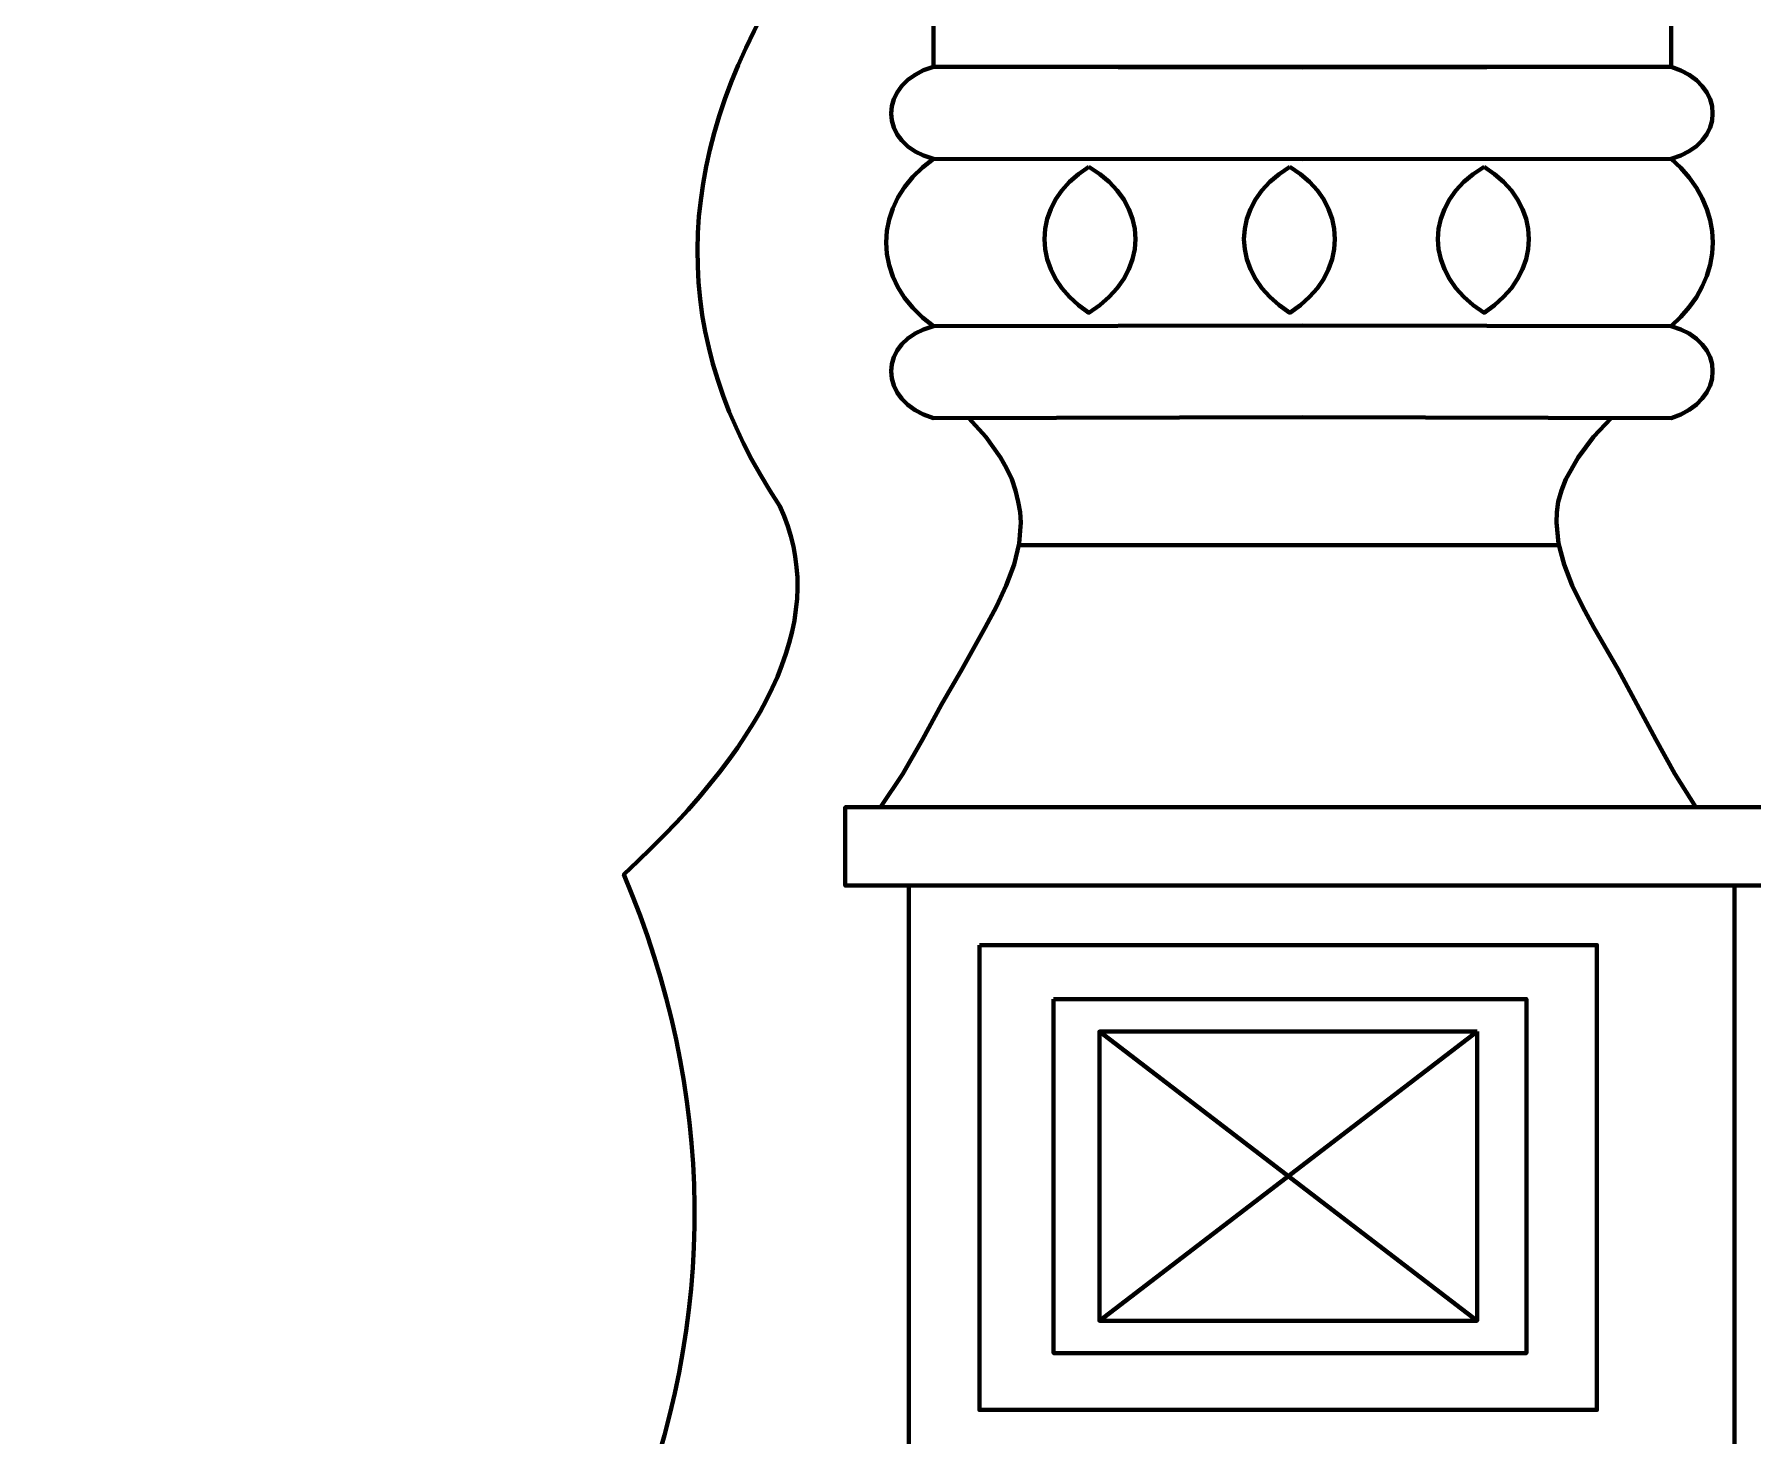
# Model space of a CAD drawing. Header units: millimetres. Extents: x -607 to 1451, y -798 to 283.
# Drawn here: x 317.23 to 332.93, y -699.78 to -686.98 of the extents above; entities that cross this region are included whole.
import ezdxf

# ---------------------------------------------------------------- set-up
doc = ezdxf.new("R2010")
doc.units = ezdxf.units.MM
doc.header["$MEASUREMENT"] = 0
doc.layers.add('layer 1', color=7, linetype='Continuous')

msp = doc.modelspace()

# ---------------------------------------------------------------- linework, layer by layer
at = {"layer": 'layer 1', "color": 242, "lineweight": 100}
msp.add_open_spline([(351.9345, -627.5165), (351.0278, -627.6915), (349.8621, -628.409), (348.4373, -629.6686), (348.4373, -629.6686), (345.4718, -629.7111), (343.0507, -630.7872), (341.1746, -632.8965), (341.1746, -632.8965), (339.9794, -631.6137), (337.2535, -632.2414), (332.9971, -634.7795), (332.9971, -634.7795), (330.6201, -634.0571), (328.2528, -635.1692), (325.8957, -638.115), (325.8957, -638.115), (324.6505, -637.3997), (323.3233, -637.1129), (321.9146, -637.2542), (321.9146, -637.2542), (320.578, -637.0313), (319.2867, -637.6591), (318.041, -639.1372), (318.041, -639.1372), (317.2286, -640.652), (317.6589, -642.0331), (319.3322, -643.2797), (319.3322, -643.2797), (321.52, -647.978), (322.614, -650.3273), (322.614, -650.3273), (322.614, -650.3273), (323.4749, -650.2913), (323.9051, -650.2735), (323.9051, -650.2735), (323.9051, -650.2735), (323.9412, -652.1743), (323.9589, -653.1248), (323.9589, -653.1248), (323.9589, -653.1248), (322.3451, -653.1247), (321.538, -653.1248), (321.538, -653.1248), (321.538, -653.1248), (323.6933, -656.3203), (324.5181, -658.4634), (324.0126, -659.5537), (324.0126, -659.5537), (324.0487, -677.5044), (324.0664, -686.4797), (324.0664, -686.4797), (324.0664, -686.4797), (323.0353, -688.1702), (323.0261, -689.7752), (324.0395, -691.2946), (324.0395, -691.2946), (324.4835, -692.2493), (324.0081, -693.3702), (322.6138, -694.6571), (322.6138, -694.6571), (323.4567, -696.6613), (323.4747, -698.6877), (322.6676, -700.7363), (322.6676, -700.7363), (323.1217, -705.5435), (325.184, -708.8075), (328.8546, -710.5277), (328.8546, -710.5277), (331.5938, -709.5959), (333.4408, -707.0317), (334.3957, -702.8345), (334.3957, -702.8345), (346.2676, -702.7268), (352.2034, -702.6732), (352.2034, -702.6732)], degree=3, knots=[0, 0, 0, 0, 0.05, 0.05, 0.05, 0.05, 0.1, 0.1, 0.1, 0.1, 0.15, 0.15, 0.15, 0.15, 0.2, 0.2, 0.2, 0.2, 0.25, 0.25, 0.25, 0.25, 0.3, 0.3, 0.3, 0.3, 0.35, 0.35, 0.35, 0.35, 0.4, 0.4, 0.4, 0.4, 0.45, 0.45, 0.45, 0.45, 0.5, 0.5, 0.5, 0.5, 0.55, 0.55, 0.55, 0.55, 0.6, 0.6, 0.6, 0.6, 0.65, 0.65, 0.65, 0.65, 0.7, 0.7, 0.7, 0.7, 0.75, 0.75, 0.75, 0.75, 0.8, 0.8, 0.8, 0.8, 0.85, 0.85, 0.85, 0.85, 0.9, 0.9, 0.9, 0.9, 1, 1, 1, 1], dxfattribs=at)
at = {"layer": 'layer 1', "lineweight": 100}
for points, knots in [([(325.4431, -687.281), (325.4431, -687.281), (332.1811, -687.281), (332.1811, -687.281), (332.1811, -687.281), (332.1811, -687.281), (332.1811, -661.7384), (332.1811, -661.7384), (332.1811, -661.7384), (332.1811, -661.7384), (325.443, -661.7384), (325.443, -661.7384), (325.443, -661.7384), (325.443, -661.7384), (325.443, -687.281), (325.443, -687.281)], [0, 0, 0, 0, 0.2, 0.2, 0.2, 0.2, 0.4, 0.4, 0.4, 0.4, 0.6, 0.6, 0.6, 0.6, 1, 1, 1, 1]), ([(332.1811, -687.281), (332.1811, -687.281), (328.8139, -687.2882), (328.8139, -687.2882), (328.8139, -687.2882), (328.8139, -687.2882), (325.443, -687.281), (325.443, -687.281), (325.443, -687.281), (325.443, -687.281), (325.3526, -687.3131), (325.3526, -687.3131), (325.3526, -687.3131), (325.3526, -687.3131), (325.2742, -687.3536), (325.2742, -687.3536), (325.2742, -687.3536), (325.2742, -687.3536), (325.2079, -687.4015), (325.2079, -687.4015), (325.2079, -687.4015), (325.2079, -687.4015), (325.1537, -687.4555), (325.1537, -687.4555), (325.1537, -687.4555), (325.1537, -687.4555), (325.1115, -687.5143), (325.1115, -687.5143), (325.1115, -687.5143), (325.1115, -687.5143), (325.0813, -687.5767), (325.0813, -687.5767), (325.0813, -687.5767), (325.0813, -687.5767), (325.0632, -687.6413), (325.0632, -687.6413), (325.0632, -687.6413), (325.0632, -687.6413), (325.0572, -687.7071), (325.0572, -687.7071), (325.0572, -687.7071), (325.0572, -687.7071), (325.0632, -687.7726), (325.0632, -687.7726), (325.0632, -687.7726), (325.0632, -687.7726), (325.0813, -687.8366), (325.0813, -687.8366), (325.0813, -687.8366), (325.0813, -687.8366), (325.1115, -687.8981), (325.1115, -687.8981), (325.1115, -687.8981), (325.1115, -687.8981), (325.1537, -687.9554), (325.1537, -687.9554), (325.1537, -687.9554), (325.1537, -687.9554), (325.2079, -688.0075), (325.2079, -688.0075), (325.2079, -688.0075), (325.2079, -688.0075), (325.2742, -688.0532), (325.2742, -688.0532), (325.2742, -688.0532), (325.2742, -688.0532), (325.3526, -688.0912), (325.3526, -688.0912), (325.3526, -688.0912), (325.3526, -688.0912), (325.443, -688.12), (325.443, -688.12), (325.443, -688.12), (325.443, -688.12), (328.8139, -688.126), (328.8139, -688.126), (328.8139, -688.126), (328.8139, -688.126), (332.1811, -688.12), (332.1811, -688.12), (332.1811, -688.12), (332.1811, -688.12), (332.27, -688.0901), (332.27, -688.0901), (332.27, -688.0901), (332.27, -688.0901), (332.3472, -688.0515), (332.3472, -688.0515), (332.3472, -688.0515), (332.3472, -688.0515), (332.4124, -688.0055), (332.4124, -688.0055), (332.4124, -688.0055), (332.4124, -688.0055), (332.4658, -687.9533), (332.4658, -687.9533), (332.4658, -687.9533), (332.4658, -687.9533), (332.5073, -687.8962), (332.5073, -687.8962), (332.5073, -687.8962), (332.5073, -687.8962), (332.537, -687.8354), (332.537, -687.8354), (332.537, -687.8354), (332.537, -687.8354), (332.5548, -687.772), (332.5548, -687.772), (332.5548, -687.772), (332.5548, -687.772), (332.5607, -687.7071), (332.5607, -687.7071), (332.5607, -687.7071), (332.5607, -687.7071), (332.5548, -687.642), (332.5548, -687.642), (332.5548, -687.642), (332.5548, -687.642), (332.537, -687.578), (332.537, -687.578), (332.537, -687.578), (332.537, -687.578), (332.5073, -687.5161), (332.5073, -687.5161), (332.5073, -687.5161), (332.5073, -687.5161), (332.4658, -687.4576), (332.4658, -687.4576), (332.4658, -687.4576), (332.4658, -687.4576), (332.4124, -687.4036), (332.4124, -687.4036), (332.4124, -687.4036), (332.4124, -687.4036), (332.3472, -687.3553), (332.3472, -687.3553), (332.3472, -687.3553), (332.3472, -687.3553), (332.27, -687.3142), (332.27, -687.3142), (332.27, -687.3142), (332.27, -687.3142), (332.1811, -687.281), (332.1811, -687.281)], [0, 0, 0, 0, 0.027027, 0.027027, 0.027027, 0.027027, 0.0540541, 0.0540541, 0.0540541, 0.0540541, 0.0810811, 0.0810811, 0.0810811, 0.0810811, 0.1081081, 0.1081081, 0.1081081, 0.1081081, 0.1351351, 0.1351351, 0.1351351, 0.1351351, 0.1621622, 0.1621622, 0.1621622, 0.1621622, 0.1891892, 0.1891892, 0.1891892, 0.1891892, 0.2162162, 0.2162162, 0.2162162, 0.2162162, 0.2432432, 0.2432432, 0.2432432, 0.2432432, 0.2702703, 0.2702703, 0.2702703, 0.2702703, 0.2972973, 0.2972973, 0.2972973, 0.2972973, 0.3243243, 0.3243243, 0.3243243, 0.3243243, 0.3513514, 0.3513514, 0.3513514, 0.3513514, 0.3783784, 0.3783784, 0.3783784, 0.3783784, 0.4054054, 0.4054054, 0.4054054, 0.4054054, 0.4324324, 0.4324324, 0.4324324, 0.4324324, 0.4594595, 0.4594595, 0.4594595, 0.4594595, 0.4864865, 0.4864865, 0.4864865, 0.4864865, 0.5135135, 0.5135135, 0.5135135, 0.5135135, 0.5405405, 0.5405405, 0.5405405, 0.5405405, 0.5675676, 0.5675676, 0.5675676, 0.5675676, 0.5945946, 0.5945946, 0.5945946, 0.5945946, 0.6216216, 0.6216216, 0.6216216, 0.6216216, 0.6486486, 0.6486486, 0.6486486, 0.6486486, 0.6756757, 0.6756757, 0.6756757, 0.6756757, 0.7027027, 0.7027027, 0.7027027, 0.7027027, 0.7297297, 0.7297297, 0.7297297, 0.7297297, 0.7567568, 0.7567568, 0.7567568, 0.7567568, 0.7837838, 0.7837838, 0.7837838, 0.7837838, 0.8108108, 0.8108108, 0.8108108, 0.8108108, 0.8378378, 0.8378378, 0.8378378, 0.8378378, 0.8648649, 0.8648649, 0.8648649, 0.8648649, 0.8918919, 0.8918919, 0.8918919, 0.8918919, 0.9189189, 0.9189189, 0.9189189, 0.9189189, 0.9459459, 0.9459459, 0.9459459, 0.9459459, 1, 1, 1, 1]), ([(325.4431, -688.12), (325.4431, -688.12), (325.3414, -688.2006), (325.3414, -688.2006), (325.3414, -688.2006), (325.3414, -688.2006), (325.2532, -688.2871), (325.2532, -688.2871), (325.2532, -688.2871), (325.2532, -688.2871), (325.1787, -688.3788), (325.1787, -688.3788), (325.1787, -688.3788), (325.1787, -688.3788), (325.1176, -688.4748), (325.1176, -688.4748), (325.1176, -688.4748), (325.1176, -688.4748), (325.0702, -688.5741), (325.0702, -688.5741), (325.0702, -688.5741), (325.0702, -688.5741), (325.0363, -688.6761), (325.0363, -688.6761), (325.0363, -688.6761), (325.0363, -688.6761), (325.016, -688.7798), (325.016, -688.7798), (325.016, -688.7798), (325.016, -688.7798), (325.0091, -688.8843), (325.0091, -688.8843), (325.0091, -688.8843), (325.0091, -688.8843), (325.016, -688.9889), (325.016, -688.9889), (325.016, -688.9889), (325.016, -688.9889), (325.0363, -689.0927), (325.0363, -689.0927), (325.0363, -689.0927), (325.0363, -689.0927), (325.0702, -689.1947), (325.0702, -689.1947), (325.0702, -689.1947), (325.0702, -689.1947), (325.1176, -689.2943), (325.1176, -689.2943), (325.1176, -689.2943), (325.1176, -689.2943), (325.1787, -689.3905), (325.1787, -689.3905), (325.1787, -689.3905), (325.1787, -689.3905), (325.2532, -689.4824), (325.2532, -689.4824), (325.2532, -689.4824), (325.2532, -689.4824), (325.3414, -689.5693), (325.3414, -689.5693), (325.3414, -689.5693), (325.3414, -689.5693), (325.443, -689.6502), (325.443, -689.6502)], [0, 0, 0, 0, 0.0588235, 0.0588235, 0.0588235, 0.0588235, 0.1176471, 0.1176471, 0.1176471, 0.1176471, 0.1764706, 0.1764706, 0.1764706, 0.1764706, 0.2352941, 0.2352941, 0.2352941, 0.2352941, 0.2941176, 0.2941176, 0.2941176, 0.2941176, 0.3529412, 0.3529412, 0.3529412, 0.3529412, 0.4117647, 0.4117647, 0.4117647, 0.4117647, 0.4705882, 0.4705882, 0.4705882, 0.4705882, 0.5294118, 0.5294118, 0.5294118, 0.5294118, 0.5882353, 0.5882353, 0.5882353, 0.5882353, 0.6470588, 0.6470588, 0.6470588, 0.6470588, 0.7058824, 0.7058824, 0.7058824, 0.7058824, 0.7647059, 0.7647059, 0.7647059, 0.7647059, 0.8235294, 0.8235294, 0.8235294, 0.8235294, 0.8823529, 0.8823529, 0.8823529, 0.8823529, 1, 1, 1, 1]), ([(332.1811, -688.12), (332.1811, -688.12), (332.2702, -688.2044), (332.2702, -688.2044), (332.2702, -688.2044), (332.2702, -688.2044), (332.3474, -688.2932), (332.3474, -688.2932), (332.3474, -688.2932), (332.3474, -688.2932), (332.4128, -688.3858), (332.4128, -688.3858), (332.4128, -688.3858), (332.4128, -688.3858), (332.4663, -688.4816), (332.4663, -688.4816), (332.4663, -688.4816), (332.4663, -688.4816), (332.5078, -688.58), (332.5078, -688.58), (332.5078, -688.58), (332.5078, -688.58), (332.5376, -688.6804), (332.5376, -688.6804), (332.5376, -688.6804), (332.5376, -688.6804), (332.5553, -688.782), (332.5553, -688.782), (332.5553, -688.782), (332.5553, -688.782), (332.5613, -688.8843), (332.5613, -688.8843), (332.5613, -688.8843), (332.5613, -688.8843), (332.5553, -688.9867), (332.5553, -688.9867), (332.5553, -688.9867), (332.5553, -688.9867), (332.5376, -689.0884), (332.5376, -689.0884), (332.5376, -689.0884), (332.5376, -689.0884), (332.5078, -689.1888), (332.5078, -689.1888), (332.5078, -689.1888), (332.5078, -689.1888), (332.4663, -689.2875), (332.4663, -689.2875), (332.4663, -689.2875), (332.4663, -689.2875), (332.4128, -689.3835), (332.4128, -689.3835), (332.4128, -689.3835), (332.4128, -689.3835), (332.3474, -689.4764), (332.3474, -689.4764), (332.3474, -689.4764), (332.3474, -689.4764), (332.2702, -689.5656), (332.2702, -689.5656), (332.2702, -689.5656), (332.2702, -689.5656), (332.1811, -689.6502), (332.1811, -689.6502)], [0, 0, 0, 0, 0.0588235, 0.0588235, 0.0588235, 0.0588235, 0.1176471, 0.1176471, 0.1176471, 0.1176471, 0.1764706, 0.1764706, 0.1764706, 0.1764706, 0.2352941, 0.2352941, 0.2352941, 0.2352941, 0.2941176, 0.2941176, 0.2941176, 0.2941176, 0.3529412, 0.3529412, 0.3529412, 0.3529412, 0.4117647, 0.4117647, 0.4117647, 0.4117647, 0.4705882, 0.4705882, 0.4705882, 0.4705882, 0.5294118, 0.5294118, 0.5294118, 0.5294118, 0.5882353, 0.5882353, 0.5882353, 0.5882353, 0.6470588, 0.6470588, 0.6470588, 0.6470588, 0.7058824, 0.7058824, 0.7058824, 0.7058824, 0.7647059, 0.7647059, 0.7647059, 0.7647059, 0.8235294, 0.8235294, 0.8235294, 0.8235294, 0.8823529, 0.8823529, 0.8823529, 0.8823529, 1, 1, 1, 1]), ([(326.8616, -688.1942), (326.8616, -688.1942), (326.7668, -688.2603), (326.7668, -688.2603), (326.7668, -688.2603), (326.7668, -688.2603), (326.6846, -688.3329), (326.6846, -688.3329), (326.6846, -688.3329), (326.6846, -688.3329), (326.6151, -688.411), (326.6151, -688.411), (326.6151, -688.411), (326.6151, -688.411), (326.5581, -688.4938), (326.5581, -688.4938), (326.5581, -688.4938), (326.5581, -688.4938), (326.5139, -688.5804), (326.5139, -688.5804), (326.5139, -688.5804), (326.5139, -688.5804), (326.4823, -688.67), (326.4823, -688.67), (326.4823, -688.67), (326.4823, -688.67), (326.4634, -688.7615), (326.4634, -688.7615), (326.4634, -688.7615), (326.4634, -688.7615), (326.457, -688.8541), (326.457, -688.8541), (326.457, -688.8541), (326.457, -688.8541), (326.4634, -688.9468), (326.4634, -688.9468), (326.4634, -688.9468), (326.4634, -688.9468), (326.4823, -689.0389), (326.4823, -689.0389), (326.4823, -689.0389), (326.4823, -689.0389), (326.5139, -689.1294), (326.5139, -689.1294), (326.5139, -689.1294), (326.5139, -689.1294), (326.5581, -689.2174), (326.5581, -689.2174), (326.5581, -689.2174), (326.5581, -689.2174), (326.6151, -689.3021), (326.6151, -689.3021), (326.6151, -689.3021), (326.6151, -689.3021), (326.6846, -689.3824), (326.6846, -689.3824), (326.6846, -689.3824), (326.6846, -689.3824), (326.7668, -689.4576), (326.7668, -689.4576), (326.7668, -689.4576), (326.7668, -689.4576), (326.8616, -689.5268), (326.8616, -689.5268), (326.8616, -689.5268), (326.8616, -689.5268), (326.9614, -689.4576), (326.9614, -689.4576), (326.9614, -689.4576), (326.9614, -689.4576), (327.048, -689.3824), (327.048, -689.3824), (327.048, -689.3824), (327.048, -689.3824), (327.1212, -689.3021), (327.1212, -689.3021), (327.1212, -689.3021), (327.1212, -689.3021), (327.1811, -689.2174), (327.1811, -689.2174), (327.1811, -689.2174), (327.1811, -689.2174), (327.2276, -689.1294), (327.2276, -689.1294), (327.2276, -689.1294), (327.2276, -689.1294), (327.261, -689.0389), (327.261, -689.0389), (327.261, -689.0389), (327.261, -689.0389), (327.281, -688.9468), (327.281, -688.9468), (327.281, -688.9468), (327.281, -688.9468), (327.2876, -688.8541), (327.2876, -688.8541), (327.2876, -688.8541), (327.2876, -688.8541), (327.281, -688.7615), (327.281, -688.7615), (327.281, -688.7615), (327.281, -688.7615), (327.261, -688.67), (327.261, -688.67), (327.261, -688.67), (327.261, -688.67), (327.2276, -688.5804), (327.2276, -688.5804), (327.2276, -688.5804), (327.2276, -688.5804), (327.1811, -688.4938), (327.1811, -688.4938), (327.1811, -688.4938), (327.1811, -688.4938), (327.1212, -688.411), (327.1212, -688.411), (327.1212, -688.411), (327.1212, -688.411), (327.048, -688.3329), (327.048, -688.3329), (327.048, -688.3329), (327.048, -688.3329), (326.9614, -688.2603), (326.9614, -688.2603), (326.9614, -688.2603), (326.9614, -688.2603), (326.8616, -688.1942), (326.8616, -688.1942)], [0, 0, 0, 0, 0.030303, 0.030303, 0.030303, 0.030303, 0.0606061, 0.0606061, 0.0606061, 0.0606061, 0.0909091, 0.0909091, 0.0909091, 0.0909091, 0.1212121, 0.1212121, 0.1212121, 0.1212121, 0.1515152, 0.1515152, 0.1515152, 0.1515152, 0.1818182, 0.1818182, 0.1818182, 0.1818182, 0.2121212, 0.2121212, 0.2121212, 0.2121212, 0.2424242, 0.2424242, 0.2424242, 0.2424242, 0.2727273, 0.2727273, 0.2727273, 0.2727273, 0.3030303, 0.3030303, 0.3030303, 0.3030303, 0.3333333, 0.3333333, 0.3333333, 0.3333333, 0.3636364, 0.3636364, 0.3636364, 0.3636364, 0.3939394, 0.3939394, 0.3939394, 0.3939394, 0.4242424, 0.4242424, 0.4242424, 0.4242424, 0.4545455, 0.4545455, 0.4545455, 0.4545455, 0.4848485, 0.4848485, 0.4848485, 0.4848485, 0.5151515, 0.5151515, 0.5151515, 0.5151515, 0.5454545, 0.5454545, 0.5454545, 0.5454545, 0.5757576, 0.5757576, 0.5757576, 0.5757576, 0.6060606, 0.6060606, 0.6060606, 0.6060606, 0.6363636, 0.6363636, 0.6363636, 0.6363636, 0.6666667, 0.6666667, 0.6666667, 0.6666667, 0.6969697, 0.6969697, 0.6969697, 0.6969697, 0.7272727, 0.7272727, 0.7272727, 0.7272727, 0.7575758, 0.7575758, 0.7575758, 0.7575758, 0.7878788, 0.7878788, 0.7878788, 0.7878788, 0.8181818, 0.8181818, 0.8181818, 0.8181818, 0.8484848, 0.8484848, 0.8484848, 0.8484848, 0.8787879, 0.8787879, 0.8787879, 0.8787879, 0.9090909, 0.9090909, 0.9090909, 0.9090909, 0.9393939, 0.9393939, 0.9393939, 0.9393939, 1, 1, 1, 1]), ([(328.6993, -688.1942), (328.6993, -688.1942), (328.6008, -688.2603), (328.6008, -688.2603), (328.6008, -688.2603), (328.6008, -688.2603), (328.5155, -688.3329), (328.5155, -688.3329), (328.5155, -688.3329), (328.5155, -688.3329), (328.4433, -688.411), (328.4433, -688.411), (328.4433, -688.411), (328.4433, -688.411), (328.3842, -688.4938), (328.3842, -688.4938), (328.3842, -688.4938), (328.3842, -688.4938), (328.3383, -688.5804), (328.3383, -688.5804), (328.3383, -688.5804), (328.3383, -688.5804), (328.3054, -688.67), (328.3054, -688.67), (328.3054, -688.67), (328.3054, -688.67), (328.2858, -688.7615), (328.2858, -688.7615), (328.2858, -688.7615), (328.2858, -688.7615), (328.2792, -688.8541), (328.2792, -688.8541), (328.2792, -688.8541), (328.2792, -688.8541), (328.2858, -688.9468), (328.2858, -688.9468), (328.2858, -688.9468), (328.2858, -688.9468), (328.3054, -689.0389), (328.3054, -689.0389), (328.3054, -689.0389), (328.3054, -689.0389), (328.3383, -689.1294), (328.3383, -689.1294), (328.3383, -689.1294), (328.3383, -689.1294), (328.3842, -689.2174), (328.3842, -689.2174), (328.3842, -689.2174), (328.3842, -689.2174), (328.4433, -689.3021), (328.4433, -689.3021), (328.4433, -689.3021), (328.4433, -689.3021), (328.5155, -689.3824), (328.5155, -689.3824), (328.5155, -689.3824), (328.5155, -689.3824), (328.6008, -689.4576), (328.6008, -689.4576), (328.6008, -689.4576), (328.6008, -689.4576), (328.6993, -689.5268), (328.6993, -689.5268), (328.6993, -689.5268), (328.6993, -689.5268), (328.7955, -689.4576), (328.7955, -689.4576), (328.7955, -689.4576), (328.7955, -689.4576), (328.8788, -689.3824), (328.8788, -689.3824), (328.8788, -689.3824), (328.8788, -689.3824), (328.9494, -689.3021), (328.9494, -689.3021), (328.9494, -689.3021), (328.9494, -689.3021), (329.0072, -689.2174), (329.0072, -689.2174), (329.0072, -689.2174), (329.0072, -689.2174), (329.0521, -689.1294), (329.0521, -689.1294), (329.0521, -689.1294), (329.0521, -689.1294), (329.0841, -689.0389), (329.0841, -689.0389), (329.0841, -689.0389), (329.0841, -689.0389), (329.1034, -688.9468), (329.1034, -688.9468), (329.1034, -688.9468), (329.1034, -688.9468), (329.1097, -688.8541), (329.1097, -688.8541), (329.1097, -688.8541), (329.1097, -688.8541), (329.1034, -688.7615), (329.1034, -688.7615), (329.1034, -688.7615), (329.1034, -688.7615), (329.0841, -688.67), (329.0841, -688.67), (329.0841, -688.67), (329.0841, -688.67), (329.0521, -688.5804), (329.0521, -688.5804), (329.0521, -688.5804), (329.0521, -688.5804), (329.0072, -688.4938), (329.0072, -688.4938), (329.0072, -688.4938), (329.0072, -688.4938), (328.9494, -688.411), (328.9494, -688.411), (328.9494, -688.411), (328.9494, -688.411), (328.8788, -688.3329), (328.8788, -688.3329), (328.8788, -688.3329), (328.8788, -688.3329), (328.7955, -688.2603), (328.7955, -688.2603), (328.7955, -688.2603), (328.7955, -688.2603), (328.6993, -688.1942), (328.6993, -688.1942)], [0, 0, 0, 0, 0.030303, 0.030303, 0.030303, 0.030303, 0.0606061, 0.0606061, 0.0606061, 0.0606061, 0.0909091, 0.0909091, 0.0909091, 0.0909091, 0.1212121, 0.1212121, 0.1212121, 0.1212121, 0.1515152, 0.1515152, 0.1515152, 0.1515152, 0.1818182, 0.1818182, 0.1818182, 0.1818182, 0.2121212, 0.2121212, 0.2121212, 0.2121212, 0.2424242, 0.2424242, 0.2424242, 0.2424242, 0.2727273, 0.2727273, 0.2727273, 0.2727273, 0.3030303, 0.3030303, 0.3030303, 0.3030303, 0.3333333, 0.3333333, 0.3333333, 0.3333333, 0.3636364, 0.3636364, 0.3636364, 0.3636364, 0.3939394, 0.3939394, 0.3939394, 0.3939394, 0.4242424, 0.4242424, 0.4242424, 0.4242424, 0.4545455, 0.4545455, 0.4545455, 0.4545455, 0.4848485, 0.4848485, 0.4848485, 0.4848485, 0.5151515, 0.5151515, 0.5151515, 0.5151515, 0.5454545, 0.5454545, 0.5454545, 0.5454545, 0.5757576, 0.5757576, 0.5757576, 0.5757576, 0.6060606, 0.6060606, 0.6060606, 0.6060606, 0.6363636, 0.6363636, 0.6363636, 0.6363636, 0.6666667, 0.6666667, 0.6666667, 0.6666667, 0.6969697, 0.6969697, 0.6969697, 0.6969697, 0.7272727, 0.7272727, 0.7272727, 0.7272727, 0.7575758, 0.7575758, 0.7575758, 0.7575758, 0.7878788, 0.7878788, 0.7878788, 0.7878788, 0.8181818, 0.8181818, 0.8181818, 0.8181818, 0.8484848, 0.8484848, 0.8484848, 0.8484848, 0.8787879, 0.8787879, 0.8787879, 0.8787879, 0.9090909, 0.9090909, 0.9090909, 0.9090909, 0.9393939, 0.9393939, 0.9393939, 0.9393939, 1, 1, 1, 1]), ([(330.4724, -688.1942), (330.4724, -688.1942), (330.3736, -688.2603), (330.3736, -688.2603), (330.3736, -688.2603), (330.3736, -688.2603), (330.288, -688.3329), (330.288, -688.3329), (330.288, -688.3329), (330.288, -688.3329), (330.2155, -688.411), (330.2155, -688.411), (330.2155, -688.411), (330.2155, -688.411), (330.1563, -688.4938), (330.1563, -688.4938), (330.1563, -688.4938), (330.1563, -688.4938), (330.1102, -688.5804), (330.1102, -688.5804), (330.1102, -688.5804), (330.1102, -688.5804), (330.0772, -688.67), (330.0772, -688.67), (330.0772, -688.67), (330.0772, -688.67), (330.0575, -688.7615), (330.0575, -688.7615), (330.0575, -688.7615), (330.0575, -688.7615), (330.0509, -688.8541), (330.0509, -688.8541), (330.0509, -688.8541), (330.0509, -688.8541), (330.0575, -688.9468), (330.0575, -688.9468), (330.0575, -688.9468), (330.0575, -688.9468), (330.0772, -689.0389), (330.0772, -689.0389), (330.0772, -689.0389), (330.0772, -689.0389), (330.1102, -689.1294), (330.1102, -689.1294), (330.1102, -689.1294), (330.1102, -689.1294), (330.1563, -689.2174), (330.1563, -689.2174), (330.1563, -689.2174), (330.1563, -689.2174), (330.2155, -689.3021), (330.2155, -689.3021), (330.2155, -689.3021), (330.2155, -689.3021), (330.288, -689.3824), (330.288, -689.3824), (330.288, -689.3824), (330.288, -689.3824), (330.3736, -689.4576), (330.3736, -689.4576), (330.3736, -689.4576), (330.3736, -689.4576), (330.4724, -689.5268), (330.4724, -689.5268), (330.4724, -689.5268), (330.4724, -689.5268), (330.5683, -689.4576), (330.5683, -689.4576), (330.5683, -689.4576), (330.5683, -689.4576), (330.6514, -689.3824), (330.6514, -689.3824), (330.6514, -689.3824), (330.6514, -689.3824), (330.7217, -689.3021), (330.7217, -689.3021), (330.7217, -689.3021), (330.7217, -689.3021), (330.7792, -689.2174), (330.7792, -689.2174), (330.7792, -689.2174), (330.7792, -689.2174), (330.8239, -689.1294), (330.8239, -689.1294), (330.8239, -689.1294), (330.8239, -689.1294), (330.8559, -689.0389), (330.8559, -689.0389), (330.8559, -689.0389), (330.8559, -689.0389), (330.8751, -688.9468), (330.8751, -688.9468), (330.8751, -688.9468), (330.8751, -688.9468), (330.8815, -688.8541), (330.8815, -688.8541), (330.8815, -688.8541), (330.8815, -688.8541), (330.8751, -688.7615), (330.8751, -688.7615), (330.8751, -688.7615), (330.8751, -688.7615), (330.8559, -688.67), (330.8559, -688.67), (330.8559, -688.67), (330.8559, -688.67), (330.8239, -688.5804), (330.8239, -688.5804), (330.8239, -688.5804), (330.8239, -688.5804), (330.7792, -688.4938), (330.7792, -688.4938), (330.7792, -688.4938), (330.7792, -688.4938), (330.7217, -688.411), (330.7217, -688.411), (330.7217, -688.411), (330.7217, -688.411), (330.6514, -688.3329), (330.6514, -688.3329), (330.6514, -688.3329), (330.6514, -688.3329), (330.5683, -688.2603), (330.5683, -688.2603), (330.5683, -688.2603), (330.5683, -688.2603), (330.4724, -688.1942), (330.4724, -688.1942)], [0, 0, 0, 0, 0.030303, 0.030303, 0.030303, 0.030303, 0.0606061, 0.0606061, 0.0606061, 0.0606061, 0.0909091, 0.0909091, 0.0909091, 0.0909091, 0.1212121, 0.1212121, 0.1212121, 0.1212121, 0.1515152, 0.1515152, 0.1515152, 0.1515152, 0.1818182, 0.1818182, 0.1818182, 0.1818182, 0.2121212, 0.2121212, 0.2121212, 0.2121212, 0.2424242, 0.2424242, 0.2424242, 0.2424242, 0.2727273, 0.2727273, 0.2727273, 0.2727273, 0.3030303, 0.3030303, 0.3030303, 0.3030303, 0.3333333, 0.3333333, 0.3333333, 0.3333333, 0.3636364, 0.3636364, 0.3636364, 0.3636364, 0.3939394, 0.3939394, 0.3939394, 0.3939394, 0.4242424, 0.4242424, 0.4242424, 0.4242424, 0.4545455, 0.4545455, 0.4545455, 0.4545455, 0.4848485, 0.4848485, 0.4848485, 0.4848485, 0.5151515, 0.5151515, 0.5151515, 0.5151515, 0.5454545, 0.5454545, 0.5454545, 0.5454545, 0.5757576, 0.5757576, 0.5757576, 0.5757576, 0.6060606, 0.6060606, 0.6060606, 0.6060606, 0.6363636, 0.6363636, 0.6363636, 0.6363636, 0.6666667, 0.6666667, 0.6666667, 0.6666667, 0.6969697, 0.6969697, 0.6969697, 0.6969697, 0.7272727, 0.7272727, 0.7272727, 0.7272727, 0.7575758, 0.7575758, 0.7575758, 0.7575758, 0.7878788, 0.7878788, 0.7878788, 0.7878788, 0.8181818, 0.8181818, 0.8181818, 0.8181818, 0.8484848, 0.8484848, 0.8484848, 0.8484848, 0.8787879, 0.8787879, 0.8787879, 0.8787879, 0.9090909, 0.9090909, 0.9090909, 0.9090909, 0.9393939, 0.9393939, 0.9393939, 0.9393939, 1, 1, 1, 1]), ([(332.1811, -689.6501), (332.1811, -689.6501), (328.8139, -689.6426), (328.8139, -689.6426), (328.8139, -689.6426), (328.8139, -689.6426), (325.443, -689.6502), (325.443, -689.6502), (325.443, -689.6502), (325.443, -689.6502), (325.3526, -689.6787), (325.3526, -689.6787), (325.3526, -689.6787), (325.3526, -689.6787), (325.2742, -689.7163), (325.2742, -689.7163), (325.2742, -689.7163), (325.2742, -689.7163), (325.2079, -689.7617), (325.2079, -689.7617), (325.2079, -689.7617), (325.2079, -689.7617), (325.1537, -689.8136), (325.1537, -689.8136), (325.1537, -689.8136), (325.1537, -689.8136), (325.1115, -689.8709), (325.1115, -689.8709), (325.1115, -689.8709), (325.1115, -689.8709), (325.0813, -689.9321), (325.0813, -689.9321), (325.0813, -689.9321), (325.0813, -689.9321), (325.0632, -689.996), (325.0632, -689.996), (325.0632, -689.996), (325.0632, -689.996), (325.0572, -690.0615), (325.0572, -690.0615), (325.0572, -690.0615), (325.0572, -690.0615), (325.0632, -690.1273), (325.0632, -690.1273), (325.0632, -690.1273), (325.0632, -690.1273), (325.0813, -690.192), (325.0813, -690.192), (325.0813, -690.192), (325.0813, -690.192), (325.1115, -690.2546), (325.1115, -690.2546), (325.1115, -690.2546), (325.1115, -690.2546), (325.1537, -690.3135), (325.1537, -690.3135), (325.1537, -690.3135), (325.1537, -690.3135), (325.2079, -690.3678), (325.2079, -690.3678), (325.2079, -690.3678), (325.2079, -690.3678), (325.2742, -690.416), (325.2742, -690.416), (325.2742, -690.416), (325.2742, -690.416), (325.3526, -690.4569), (325.3526, -690.4569), (325.3526, -690.4569), (325.3526, -690.4569), (325.443, -690.4892), (325.443, -690.4892), (325.443, -690.4892), (325.443, -690.4892), (328.8139, -690.4804), (328.8139, -690.4804), (328.8139, -690.4804), (328.8139, -690.4804), (332.1811, -690.4892), (332.1811, -690.4892), (332.1811, -690.4892), (332.1811, -690.4892), (332.27, -690.4558), (332.27, -690.4558), (332.27, -690.4558), (332.27, -690.4558), (332.3472, -690.4142), (332.3472, -690.4142), (332.3472, -690.4142), (332.3472, -690.4142), (332.4124, -690.3657), (332.4124, -690.3657), (332.4124, -690.3657), (332.4124, -690.3657), (332.4658, -690.3115), (332.4658, -690.3115), (332.4658, -690.3115), (332.4658, -690.3115), (332.5073, -690.2528), (332.5073, -690.2528), (332.5073, -690.2528), (332.5073, -690.2528), (332.537, -690.1907), (332.537, -690.1907), (332.537, -690.1907), (332.537, -690.1907), (332.5548, -690.1266), (332.5548, -690.1266), (332.5548, -690.1266), (332.5548, -690.1266), (332.5607, -690.0615), (332.5607, -690.0615), (332.5607, -690.0615), (332.5607, -690.0615), (332.5548, -689.9967), (332.5548, -689.9967), (332.5548, -689.9967), (332.5548, -689.9967), (332.537, -689.9333), (332.537, -689.9333), (332.537, -689.9333), (332.537, -689.9333), (332.5073, -689.8726), (332.5073, -689.8726), (332.5073, -689.8726), (332.5073, -689.8726), (332.4658, -689.8157), (332.4658, -689.8157), (332.4658, -689.8157), (332.4658, -689.8157), (332.4124, -689.7638), (332.4124, -689.7638), (332.4124, -689.7638), (332.4124, -689.7638), (332.3472, -689.7181), (332.3472, -689.7181), (332.3472, -689.7181), (332.3472, -689.7181), (332.27, -689.6799), (332.27, -689.6799), (332.27, -689.6799), (332.27, -689.6799), (332.1811, -689.6502), (332.1811, -689.6502)], [0, 0, 0, 0, 0.027027, 0.027027, 0.027027, 0.027027, 0.0540541, 0.0540541, 0.0540541, 0.0540541, 0.0810811, 0.0810811, 0.0810811, 0.0810811, 0.1081081, 0.1081081, 0.1081081, 0.1081081, 0.1351351, 0.1351351, 0.1351351, 0.1351351, 0.1621622, 0.1621622, 0.1621622, 0.1621622, 0.1891892, 0.1891892, 0.1891892, 0.1891892, 0.2162162, 0.2162162, 0.2162162, 0.2162162, 0.2432432, 0.2432432, 0.2432432, 0.2432432, 0.2702703, 0.2702703, 0.2702703, 0.2702703, 0.2972973, 0.2972973, 0.2972973, 0.2972973, 0.3243243, 0.3243243, 0.3243243, 0.3243243, 0.3513514, 0.3513514, 0.3513514, 0.3513514, 0.3783784, 0.3783784, 0.3783784, 0.3783784, 0.4054054, 0.4054054, 0.4054054, 0.4054054, 0.4324324, 0.4324324, 0.4324324, 0.4324324, 0.4594595, 0.4594595, 0.4594595, 0.4594595, 0.4864865, 0.4864865, 0.4864865, 0.4864865, 0.5135135, 0.5135135, 0.5135135, 0.5135135, 0.5405405, 0.5405405, 0.5405405, 0.5405405, 0.5675676, 0.5675676, 0.5675676, 0.5675676, 0.5945946, 0.5945946, 0.5945946, 0.5945946, 0.6216216, 0.6216216, 0.6216216, 0.6216216, 0.6486486, 0.6486486, 0.6486486, 0.6486486, 0.6756757, 0.6756757, 0.6756757, 0.6756757, 0.7027027, 0.7027027, 0.7027027, 0.7027027, 0.7297297, 0.7297297, 0.7297297, 0.7297297, 0.7567568, 0.7567568, 0.7567568, 0.7567568, 0.7837838, 0.7837838, 0.7837838, 0.7837838, 0.8108108, 0.8108108, 0.8108108, 0.8108108, 0.8378378, 0.8378378, 0.8378378, 0.8378378, 0.8648649, 0.8648649, 0.8648649, 0.8648649, 0.8918919, 0.8918919, 0.8918919, 0.8918919, 0.9189189, 0.9189189, 0.9189189, 0.9189189, 0.9459459, 0.9459459, 0.9459459, 0.9459459, 1, 1, 1, 1]), ([(325.7656, -690.4892), (325.7656, -690.4892), (325.9194, -690.6606), (325.9194, -690.6606), (325.9194, -690.6606), (325.9194, -690.6606), (326.054, -690.8482), (326.054, -690.8482), (326.054, -690.8482), (326.054, -690.8482), (326.1103, -690.9468), (326.1103, -690.9468), (326.1103, -690.9468), (326.1103, -690.9468), (326.1571, -691.0477), (326.1571, -691.0477), (326.1571, -691.0477), (326.1571, -691.0477), (326.1932, -691.1503), (326.1932, -691.1503), (326.1932, -691.1503), (326.1932, -691.1503), (326.2169, -691.2543), (326.2169, -691.2543), (326.2169, -691.2543), (326.2169, -691.2543), (326.2336, -691.3488), (326.2336, -691.3488), (326.2336, -691.3488), (326.2336, -691.3488), (326.2401, -691.4437), (326.2401, -691.4437), (326.2401, -691.4437), (326.2401, -691.4437), (326.2252, -691.6342), (326.2252, -691.6342), (326.2252, -691.6342), (326.2252, -691.6342), (326.1787, -691.8255), (326.1787, -691.8255), (326.1787, -691.8255), (326.1787, -691.8255), (326.1071, -692.0175), (326.1071, -692.0175), (326.1071, -692.0175), (326.1071, -692.0175), (326.0169, -692.2095), (326.0169, -692.2095), (326.0169, -692.2095), (326.0169, -692.2095), (325.9149, -692.4016), (325.9149, -692.4016), (325.9149, -692.4016), (325.9149, -692.4016), (325.701, -692.7844), (325.701, -692.7844), (325.701, -692.7844), (325.701, -692.7844), (325.5169, -693.1058), (325.5169, -693.1058), (325.5169, -693.1058), (325.5169, -693.1058), (325.3421, -693.4236), (325.3421, -693.4236), (325.3421, -693.4236), (325.3421, -693.4236), (325.1613, -693.7365), (325.1613, -693.7365), (325.1613, -693.7365), (325.1613, -693.7365), (324.9594, -694.0431), (324.9594, -694.0431)], [0, 0, 0, 0, 0.0526316, 0.0526316, 0.0526316, 0.0526316, 0.1052632, 0.1052632, 0.1052632, 0.1052632, 0.1578947, 0.1578947, 0.1578947, 0.1578947, 0.2105263, 0.2105263, 0.2105263, 0.2105263, 0.2631579, 0.2631579, 0.2631579, 0.2631579, 0.3157895, 0.3157895, 0.3157895, 0.3157895, 0.3684211, 0.3684211, 0.3684211, 0.3684211, 0.4210526, 0.4210526, 0.4210526, 0.4210526, 0.4736842, 0.4736842, 0.4736842, 0.4736842, 0.5263158, 0.5263158, 0.5263158, 0.5263158, 0.5789474, 0.5789474, 0.5789474, 0.5789474, 0.6315789, 0.6315789, 0.6315789, 0.6315789, 0.6842105, 0.6842105, 0.6842105, 0.6842105, 0.7368421, 0.7368421, 0.7368421, 0.7368421, 0.7894737, 0.7894737, 0.7894737, 0.7894737, 0.8421053, 0.8421053, 0.8421053, 0.8421053, 0.8947368, 0.8947368, 0.8947368, 0.8947368, 1, 1, 1, 1]), ([(331.6332, -690.4892), (331.6332, -690.4892), (331.4715, -690.6606), (331.4715, -690.6606), (331.4715, -690.6606), (331.4715, -690.6606), (331.331, -690.8482), (331.331, -690.8482), (331.331, -690.8482), (331.331, -690.8482), (331.2206, -691.0477), (331.2206, -691.0477), (331.2206, -691.0477), (331.2206, -691.0477), (331.1796, -691.1503), (331.1796, -691.1503), (331.1796, -691.1503), (331.1796, -691.1503), (331.1494, -691.2543), (331.1494, -691.2543), (331.1494, -691.2543), (331.1494, -691.2543), (331.136, -691.3488), (331.136, -691.3488), (331.136, -691.3488), (331.136, -691.3488), (331.1327, -691.4437), (331.1327, -691.4437), (331.1327, -691.4437), (331.1327, -691.4437), (331.1526, -691.6342), (331.1526, -691.6342), (331.1526, -691.6342), (331.1526, -691.6342), (331.2031, -691.8255), (331.2031, -691.8255), (331.2031, -691.8255), (331.2031, -691.8255), (331.2779, -692.0175), (331.2779, -692.0175), (331.2779, -692.0175), (331.2779, -692.0175), (331.3709, -692.2095), (331.3709, -692.2095), (331.3709, -692.2095), (331.3709, -692.2095), (331.476, -692.4016), (331.476, -692.4016), (331.476, -692.4016), (331.476, -692.4016), (331.6976, -692.7844), (331.6976, -692.7844), (331.6976, -692.7844), (331.6976, -692.7844), (332.0429, -693.4236), (332.0429, -693.4236), (332.0429, -693.4236), (332.0429, -693.4236), (332.2164, -693.7365), (332.2164, -693.7365), (332.2164, -693.7365), (332.2164, -693.7365), (332.4068, -694.0431), (332.4068, -694.0431)], [0, 0, 0, 0, 0.0588235, 0.0588235, 0.0588235, 0.0588235, 0.1176471, 0.1176471, 0.1176471, 0.1176471, 0.1764706, 0.1764706, 0.1764706, 0.1764706, 0.2352941, 0.2352941, 0.2352941, 0.2352941, 0.2941176, 0.2941176, 0.2941176, 0.2941176, 0.3529412, 0.3529412, 0.3529412, 0.3529412, 0.4117647, 0.4117647, 0.4117647, 0.4117647, 0.4705882, 0.4705882, 0.4705882, 0.4705882, 0.5294118, 0.5294118, 0.5294118, 0.5294118, 0.5882353, 0.5882353, 0.5882353, 0.5882353, 0.6470588, 0.6470588, 0.6470588, 0.6470588, 0.7058824, 0.7058824, 0.7058824, 0.7058824, 0.7647059, 0.7647059, 0.7647059, 0.7647059, 0.8235294, 0.8235294, 0.8235294, 0.8235294, 0.8823529, 0.8823529, 0.8823529, 0.8823529, 1, 1, 1, 1]), ([(326.2169, -691.6492), (326.2169, -691.6492), (328.6993, -691.6492), (328.6993, -691.6492), (328.6993, -691.6492), (328.6993, -691.6492), (331.1494, -691.6492), (331.1494, -691.6492)], [0, 0, 0, 0, 0.3333333, 0.3333333, 0.3333333, 0.3333333, 1, 1, 1, 1]), ([(379.6053, -694.7586), (379.6053, -694.7586), (379.6052, -694.0431), (379.6052, -694.0431), (379.6052, -694.0431), (379.6052, -694.0431), (352.1372, -694.0431), (352.1372, -694.0431), (352.1372, -694.0431), (352.1372, -694.0431), (324.637, -694.0431), (324.637, -694.0431), (324.637, -694.0431), (324.637, -694.0431), (324.637, -694.7587), (324.637, -694.7587), (324.637, -694.7587), (324.637, -694.7587), (352.1372, -694.7587), (352.1372, -694.7587), (352.1372, -694.7587), (352.1372, -694.7587), (379.6052, -694.7587), (379.6052, -694.7587)], [0, 0, 0, 0, 0.1428571, 0.1428571, 0.1428571, 0.1428571, 0.2857143, 0.2857143, 0.2857143, 0.2857143, 0.4285714, 0.4285714, 0.4285714, 0.4285714, 0.5714286, 0.5714286, 0.5714286, 0.5714286, 0.7142857, 0.7142857, 0.7142857, 0.7142857, 1, 1, 1, 1]), ([(325.2175, -694.7586), (325.2175, -694.7586), (325.2174, -700.0893), (325.2174, -700.0893), (325.2174, -700.0893), (325.2174, -700.0893), (332.7614, -700.0893), (332.7614, -700.0893), (332.7614, -700.0893), (332.7614, -700.0893), (332.7614, -694.7587), (332.7614, -694.7587), (332.7614, -694.7587), (332.7614, -694.7587), (325.2174, -694.7587), (325.2174, -694.7587)], [0, 0, 0, 0, 0.2, 0.2, 0.2, 0.2, 0.4, 0.4, 0.4, 0.4, 0.6, 0.6, 0.6, 0.6, 1, 1, 1, 1]), ([(325.8622, -695.3016), (325.8622, -695.3016), (325.8621, -699.5464), (325.8621, -699.5464), (325.8621, -699.5464), (325.8621, -699.5464), (328.6993, -699.5464), (328.6993, -699.5464), (328.6993, -699.5464), (328.6993, -699.5464), (331.504, -699.5464), (331.504, -699.5464), (331.504, -699.5464), (331.504, -699.5464), (331.504, -695.3017), (331.504, -695.3017), (331.504, -695.3017), (331.504, -695.3017), (328.6993, -695.3017), (328.6993, -695.3017), (328.6993, -695.3017), (328.6993, -695.3017), (325.8621, -695.3017), (325.8621, -695.3017)], [0, 0, 0, 0, 0.1428571, 0.1428571, 0.1428571, 0.1428571, 0.2857143, 0.2857143, 0.2857143, 0.2857143, 0.4285714, 0.4285714, 0.4285714, 0.4285714, 0.5714286, 0.5714286, 0.5714286, 0.5714286, 0.7142857, 0.7142857, 0.7142857, 0.7142857, 1, 1, 1, 1]), ([(326.5393, -695.7952), (326.5393, -695.7952), (326.5392, -699.0282), (326.5392, -699.0282), (326.5392, -699.0282), (326.5392, -699.0282), (328.6993, -699.0282), (328.6993, -699.0282), (328.6993, -699.0282), (328.6993, -699.0282), (330.8593, -699.0282), (330.8593, -699.0282), (330.8593, -699.0282), (330.8593, -699.0282), (330.8593, -695.7952), (330.8593, -695.7952), (330.8593, -695.7952), (330.8593, -695.7952), (328.6993, -695.7952), (328.6993, -695.7952), (328.6993, -695.7952), (328.6993, -695.7952), (326.5392, -695.7952), (326.5392, -695.7952)], [0, 0, 0, 0, 0.1428571, 0.1428571, 0.1428571, 0.1428571, 0.2857143, 0.2857143, 0.2857143, 0.2857143, 0.4285714, 0.4285714, 0.4285714, 0.4285714, 0.5714286, 0.5714286, 0.5714286, 0.5714286, 0.7142857, 0.7142857, 0.7142857, 0.7142857, 1, 1, 1, 1]), ([(330.408, -696.0913), (330.408, -696.0913), (330.4079, -698.732), (330.4079, -698.732), (330.4079, -698.732), (330.4079, -698.732), (328.6993, -698.732), (328.6993, -698.732), (328.6993, -698.732), (328.6993, -698.732), (326.9583, -698.732), (326.9583, -698.732), (326.9583, -698.732), (326.9583, -698.732), (326.9583, -696.0914), (326.9583, -696.0914), (326.9583, -696.0914), (326.9583, -696.0914), (328.6993, -696.0914), (328.6993, -696.0914), (328.6993, -696.0914), (328.6993, -696.0914), (330.4079, -696.0914), (330.4079, -696.0914)], [0, 0, 0, 0, 0.1428571, 0.1428571, 0.1428571, 0.1428571, 0.2857143, 0.2857143, 0.2857143, 0.2857143, 0.4285714, 0.4285714, 0.4285714, 0.4285714, 0.5714286, 0.5714286, 0.5714286, 0.5714286, 0.7142857, 0.7142857, 0.7142857, 0.7142857, 1, 1, 1, 1])]:
    msp.add_open_spline(points, degree=3, knots=knots, dxfattribs=at)
for points in [[(330.408, -696.0913), (330.408, -696.0913), (326.9583, -698.732), (326.9583, -698.732)], [(326.9584, -696.0913), (326.9584, -696.0913), (330.4079, -698.732), (330.4079, -698.732)]]:
    msp.add_open_spline(points, degree=3, dxfattribs=at)

doc.saveas('drawing.dxf')
